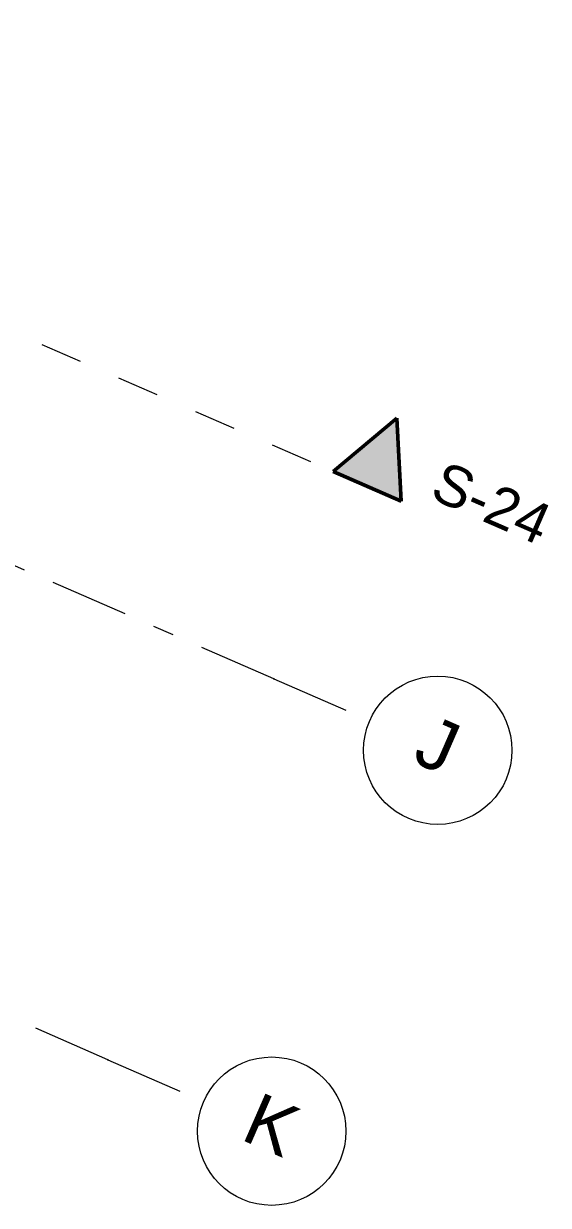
# Model space of a CAD drawing. Header units: millimetres. Extents: x -35034 to 431752, y -71616 to 25069.
# Drawn here: x 361765 to 365301, y -46758 to -38794 of the extents above; entities that cross this region are included whole.
import ezdxf
from ezdxf.enums import TextEntityAlignment as Align

# ---------------------------------------------------------------- set-up
doc = ezdxf.new("R2010")
doc.units = ezdxf.units.MM
doc.header["$MEASUREMENT"] = 0
doc.linetypes.add('Dashed', pattern=[564.444447, 282.222223, -282.222223])
doc.linetypes.add('Double Dashed', pattern=[1093.611073, 529.166651, -211.666656, 141.111112, -211.666656])
doc.layers.add('A-95-MC_Marker_Section_P2.Marker', color=7, linetype='Continuous')
doc.layers.add('New_A-15-MG_Structural_Grid_Phase_2', color=7, linetype='Continuous')
doc.layers.add('A-95-MC_Marker_Section_P2.Marker_Pen_No__1', color=7, linetype='Continuous', lineweight=13)
doc.layers.add('A-95-MC_Marker_Section_P2.Marker_Pen_No__6', color=7, linetype='Continuous', lineweight=35)
doc.layers.add('A-95-MC_Marker_Section_P2.Marker_Pen_No__25', color=7, linetype='Continuous', lineweight=50, true_color=0x2a2a2a)
doc.layers.add('New_A-15-MG_Structural_Grid_Phase_2_Pen_No__222', color=7, linetype='Continuous', lineweight=13, true_color=0x65af33)
doc.styles.add('GENERATED_STYLE_4', font='')
doc.styles.get('GENERATED_STYLE_4').set_extended_font_data('Swis721 BT')

# ---------------------------------------------------------------- blocks, each defined once
blk = doc.blocks.new('Standard grid marker_10')
at = {"layer": 'New_A-15-MG_Structural_Grid_Phase_2_Pen_No__222', "linetype": 'Double Dashed'}
for q in [(53258.1, 0), (0, 0)]:
    blk.add_line((705.1, 0), q, dxfattribs=at)
at = {"layer": 'New_A-15-MG_Structural_Grid_Phase_2_Pen_No__222', "linetype": 'Continuous'}
blk.add_circle((-500, 0), 500, dxfattribs=at)
at = {"layer": 'New_A-15-MG_Structural_Grid_Phase_2_Pen_No__222', "linetype": 'Double Dashed'}
blk.add_point((705.1, 0), dxfattribs=at)
blk.add_point((705.1, 0), dxfattribs=at)
at = {"layer": 'New_A-15-MG_Structural_Grid_Phase_2_Pen_No__222', "style": 'GENERATED_STYLE_4'}
for tag, p in [('AC_MarkerText_1_0', (-500, 38.7)), ('AC_MarkerText_1_1', (54463.2, 38.7))]:
    blk.add_attdef(tag, text='', height=350, rotation=180, dxfattribs=at).set_placement(p, align=Align.MIDDLE_CENTER)
blk = doc.blocks.new('Standard grid marker_11')
at = {"layer": 'New_A-15-MG_Structural_Grid_Phase_2_Pen_No__222', "linetype": 'Double Dashed'}
for q in [(0, 0), (54601, 0)]:
    blk.add_line((705.1, 0), q, dxfattribs=at)
at = {"layer": 'New_A-15-MG_Structural_Grid_Phase_2_Pen_No__222', "linetype": 'Continuous'}
blk.add_circle((-500, 0), 500, dxfattribs=at)
at = {"layer": 'New_A-15-MG_Structural_Grid_Phase_2_Pen_No__222', "linetype": 'Double Dashed'}
blk.add_point((705.1, 0), dxfattribs=at)
blk.add_point((705.1, 0), dxfattribs=at)
at = {"layer": 'New_A-15-MG_Structural_Grid_Phase_2_Pen_No__222', "style": 'GENERATED_STYLE_4'}
for tag, p in [('AC_MarkerText_1_0', (-500, 43.4)), ('AC_MarkerText_1_1', (55806.1, 43.4))]:
    blk.add_attdef(tag, text='', height=350, rotation=180, dxfattribs=at).set_placement(p, align=Align.MIDDLE_CENTER)
blk = doc.blocks.new('Cutting Plane_4_2', base_point=(316127.6, -21002.6))
at = {"layer": 'A-95-MC_Marker_Section_P2.Marker_Pen_No__25', "linetype": 'Continuous'}
blk.add_hatch(color=256, dxfattribs=at).paths.add_polyline_path([(364308.3, -42011.8), (363850, -41811.9), (364279, -41453.5)])
at = {"layer": 'A-95-MC_Marker_Section_P2.Marker_Pen_No__1', "linetype": 'Dashed'}
blk.add_line((316356.7, -21102.5), (363850, -41811.9), dxfattribs=at)
at = {"layer": 'A-95-MC_Marker_Section_P2.Marker_Pen_No__25', "linetype": 'Continuous'}
for p, q in [((363850, -41811.9), (364279, -41453.5)), ((364279, -41453.5), (364308.3, -42011.8)), ((364308.3, -42011.8), (363850, -41811.9))]:
    blk.add_line(p, q, dxfattribs=at)
at = {"layer": 'A-95-MC_Marker_Section_P2.Marker_Pen_No__6', "insert": (365234.2, -42315.3), "char_height": 275, "attachment_point": 9, "rotation": 336.44041, "style": 'GENERATED_STYLE_4'}
blk.add_mtext('\\A1;{\\fSwis721 BT|b0|i0|c0|p34;S-24}', dxfattribs=at)

msp = doc.modelspace()

# ---------------------------------------------------------------- block references
at = {"layer": 'A-95-MC_Marker_Section_P2.Marker'}
msp.add_blockref('Cutting Plane_4_2', (316127.6, -21002.6), dxfattribs=at)
at = {"layer": 'New_A-15-MG_Structural_Grid_Phase_2', "color": 8, "linetype": 'Continuous', "lineweight": 15}
ref = msp.add_blockref('Standard grid marker_10', (364097.6, -43491.3), dxfattribs=dict(at, zscale=1000, rotation=156.4404115839929))
ref.add_attrib('AC_MarkerText_1', 'J', dxfattribs={"layer": 'New_A-15-MG_Structural_Grid_Phase_2_Pen_No__222', "color": 85, "true_color": 0x65af33, "height": 350, "rotation": 336.44041, "style": 'GENERATED_STYLE_4'}).set_placement((364556, -43652.5), align=Align.MIDDLE_CENTER)
ref = msp.add_blockref('Standard grid marker_11', (362978.5, -46057.9), dxfattribs=dict(at, zscale=1000, rotation=156.4404115839929))
ref.add_attrib('AC_MarkerText_1', 'K', dxfattribs={"layer": 'New_A-15-MG_Structural_Grid_Phase_2_Pen_No__222', "color": 85, "true_color": 0x65af33, "height": 350, "rotation": 336.44041, "style": 'GENERATED_STYLE_4'}).set_placement((363436.8, -46214.4), align=Align.MIDDLE_CENTER)

doc.saveas('drawing.dxf')
